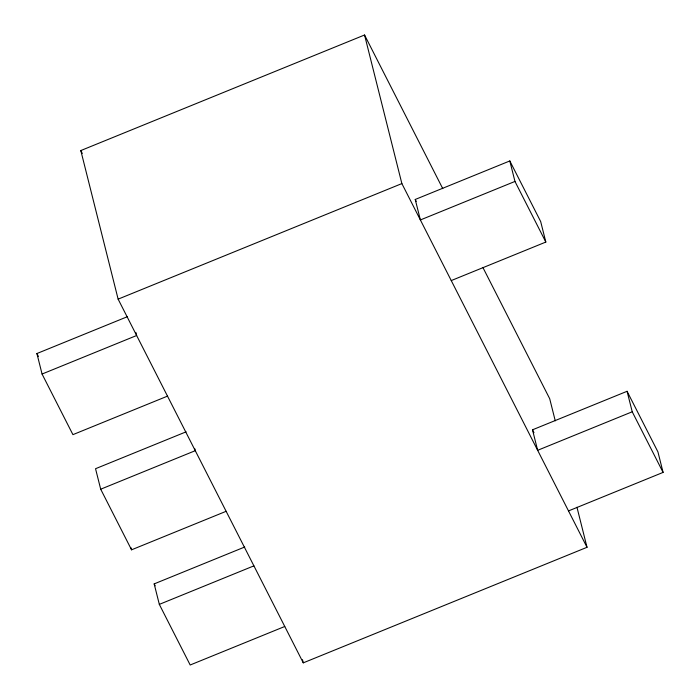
<?xml version="1.0" encoding="UTF-8"?>
<svg xmlns="http://www.w3.org/2000/svg" width="700" height="700" viewBox="0 0 700 700"><rect width="100%" height="100%" fill="white"/><g stroke="black" fill="none" stroke-linecap="round" stroke-linejoin="round"><path stroke-width="1.05" d="M576.966 507.246L587.02 547.295L303.275 662.847L118.125 299.145L80.806 150.561L364.551 35L442.767 188.65M118.125 299.145L401.87 183.584L364.551 35M167.501 396.13L72.922 434.648L42.061 374.036L36.916 353.535L127.47 316.662M509.819 160.947L514.964 181.44L420.385 219.957L415.24 199.465L509.819 160.947L540.68 221.559L545.825 242.06L451.246 280.578M42.061 374.036L136.64 335.51L135.87 332.439M186.104 431.83L95.541 468.711L100.695 489.204L131.548 549.824L226.135 511.306M100.695 489.204L195.274 450.686L194.758 448.639M284.76 626.483L190.181 665L159.32 604.38L154.175 583.887L244.729 547.006M627.077 391.291L632.231 411.784L537.644 450.31L532.499 429.809L627.077 391.291L657.939 451.911L663.084 472.404L568.505 510.921M159.32 604.38L253.907 565.863M514.964 181.44L545.825 242.06M632.231 411.784L663.084 472.404M482.869 267.426L549.701 398.711L555.258 420.84M415.24 199.465L416.22 201.39M532.499 429.809L533.969 432.696M401.87 183.584L587.02 547.295M80.806 150.561L82.294 153.475M36.916 353.535L38.386 356.422M154.175 583.887L155.155 585.812M302.488 659.689L303.275 662.847M131.031 547.776L131.548 549.824"/></g></svg>
